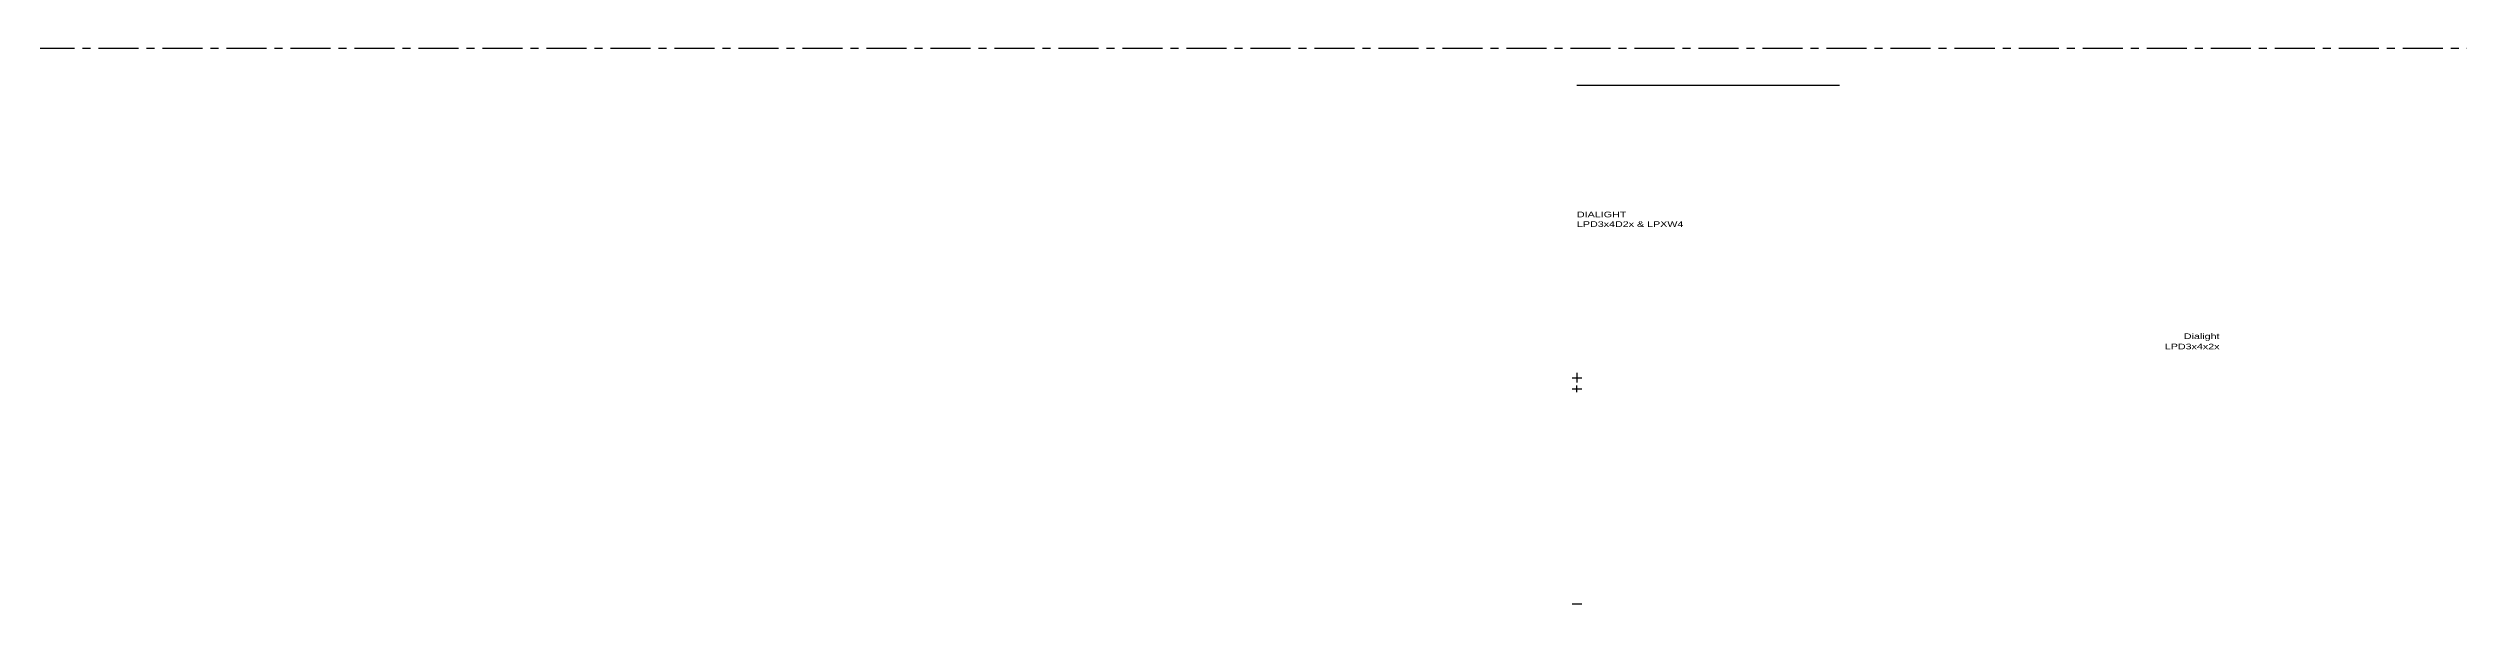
# Model space of a CAD drawing. Extents: x -662 to 7167, y -426 to 2826.
# Drawn here: x 2825 to 3578, y 86 to 260 of the extents above; entities that cross this region are included whole.
import ezdxf
from ezdxf.enums import TextEntityAlignment as Align

# ---------------------------------------------------------------- set-up
doc = ezdxf.new("R2010")
doc.units = 0
doc.header["$LTSCALE"] = 10
doc.linetypes.add('G02-1-PRDXXXX-E-MET-01-P01-01$0$CENTER', pattern=[2, 1.25, -0.25, 0.25, -0.25])
doc.layers.add('G02-1-PRDXXXX-E-MEQP-01-P01-01$0$EQ LIGHT', color=9, linetype='Continuous')
doc.layers.add('G02-1-PRDXXXX-E-MET-01-P01-01$0$CL_CABLE TRAY', color=200, linetype='G02-1-PRDXXXX-E-MET-01-P01-01$0$CENTER')
doc.styles.add('G02-1-PRDXXXX-E-MEQP-01-P01-01$0$Standard', font='Franklin%20Gothic%20Medium%20Cond%20Regular.ttf')

# ---------------------------------------------------------------- blocks, each defined once
blk = doc.blocks.new('G02-1-PRDXXXX-E-MEQP-01-P01-01$0$M3-Dialight_LPD3x4D2x')
blk.add_line((0, 56.37, -77.72), (82, 56.37, -77.72))
at = {"layer": 'DEFPOINTS', "extrusion": (0, 1, -2.22045e-16)}
for p, q in [((0, -1.5), (0, 1.5)), ((-1.5, 0), (1.5, 0))]:
    blk.add_line(p, q, dxfattribs=at)
at = {"layer": 'DEFPOINTS', "style": 'G02-1-PRDXXXX-E-MEQP-01-P01-01$0$Standard'}
for tag, p in [('MANUFACTURER', (200.79, -34.74, -55.95)), ('TYPE', (200.79, -39.29, -55.95))]:
    blk.add_attdef(tag, text='', height=2.5, dxfattribs=at).set_placement(p, align=Align.BOTTOM_RIGHT)
blk = doc.blocks.new('G02-1-PRDXXXX-E-MEQP-01-P01-01$0$M3-Dialight_LPXW4')
at = {"layer": 'DEFPOINTS'}
for p, q in [((-1.5, 0), (1.5, 0)), ((0, 0, -1.5), (0, 0, 1.5))]:
    blk.add_line(p, q, dxfattribs=at)
at = {"layer": 'DEFPOINTS', "extrusion": (0, -1, 0), "style": 'G02-1-PRDXXXX-E-MEQP-01-P01-01$0$Standard'}
for tag, p in [('MANUFACTURER', (200.79, -53.36, 3.17)), ('TYPE', (200.79, -57.91, 3.17))]:
    blk.add_attdef(tag, text='', height=2.5, dxfattribs=at).set_placement(p, align=Align.BOTTOM_RIGHT)
blk = doc.blocks.new('*U140')
at = {"layer": 'DEFPOINTS', "extrusion": (6.12323e-17, 1, -2.22045e-16)}
for p, q in [((0, -1.5), (0, 1.5)), ((0, 0, 1.5), (0, 0, -1.5))]:
    blk.add_line(p, q, dxfattribs=at)
at = {"extrusion": (1, -2.94781e-15, -2.22045e-16)}
ref = blk.add_blockref('G02-1-PRDXXXX-E-MEQP-01-P01-01$0$M3-Dialight_LPXW4', (70.61, 0, 70.61), dxfattribs=dict(at, rotation=270))
ref.add_attrib('MANUFACTURER', 'Dialight', dxfattribs={"layer": 'DEFPOINTS', "extrusion": (-2.94781e-15, -1, 0), "height": 2.5, "rotation": 270, "style": 'G02-1-PRDXXXX-E-MEQP-01-P01-01$0$Standard'}).set_placement((17.25, -200.79, -67.44), align=Align.BOTTOM_RIGHT)
ref.add_attrib('TYPE', 'LPXW4', dxfattribs={"layer": 'DEFPOINTS', "extrusion": (-2.94781e-15, -1, 0), "height": 2.5, "rotation": 270, "style": 'G02-1-PRDXXXX-E-MEQP-01-P01-01$0$Standard'}).set_placement((12.7, -200.79, -67.44), align=Align.BOTTOM_RIGHT)
at = {"extrusion": (-0.707107, 0.707107, -2.22045e-16)}
ref = blk.add_blockref('G02-1-PRDXXXX-E-MEQP-01-P01-01$0$M3-Dialight_LPD3x4D2x', (-49.93, 0, -45.04), dxfattribs=dict(at, rotation=270))
ref.add_attrib('MANUFACTURER', 'Dialight', dxfattribs={"layer": 'DEFPOINTS', "extrusion": (-0.707107, 0.707107, -2.22045e-16), "height": 2.5, "rotation": 270, "style": 'G02-1-PRDXXXX-E-MEQP-01-P01-01$0$Standard'}).set_placement((-84.67, -200.79, -100.98), align=Align.BOTTOM_RIGHT)
ref.add_attrib('TYPE', 'LPD3x4x2x', dxfattribs={"layer": 'DEFPOINTS', "extrusion": (-0.707107, 0.707107, -2.22045e-16), "height": 2.5, "rotation": 270, "style": 'G02-1-PRDXXXX-E-MEQP-01-P01-01$0$Standard'}).set_placement((-89.22, -200.79, -100.98), align=Align.BOTTOM_RIGHT)
at = {"layer": 'DEFPOINTS', "extrusion": (-0.707107, 0.707107, -2.22045e-16), "style": 'G02-1-PRDXXXX-E-MEQP-01-P01-01$0$Standard'}
for tag, p in [('E-DIMENSIONS', (-36.15, 0, -100.98)), ('E-PANEL#', (-40.41, 0, -100.98)), ('E-CIRCUIT#', (-44.66, 0, -100.98)), ('E-MANUFACTURER', (-27.65, 0, -100.98)), ('E-CATALOG#', (-31.9, 0, -100.98)), ('E-G.DESCRIPTION', (-14.89, 0, -100.98)), ('E-BOM#', (-19.14, 0, -100.98)), ('E-D.DESCRIPTION', (-23.39, 0, -100.98)), ('E-TAG', (-10.64, 0, -100.98))]:
    blk.add_attdef(tag, text='', height=2.5, rotation=270, dxfattribs=at).set_placement(p, align=Align.TOP_LEFT)

msp = doc.modelspace()

# ---------------------------------------------------------------- linework, layer by layer
at = {"layer": 'G02-1-PRDXXXX-E-MET-01-P01-01$0$CL_CABLE TRAY'}
msp.add_line((-279.48, 259.5, 2976), (5720.52, 259.5, 2976), dxfattribs=at)

# ---------------------------------------------------------------- block references
at = {"layer": 'G02-1-PRDXXXX-E-MEQP-01-P01-01$0$EQ LIGHT', "extrusion": (-1, 1.22465e-16, -2.22045e-16)}
ref = msp.add_blockref('*U140', (-156.61, 2894.61, -3302.49), dxfattribs=dict(at, rotation=270))
ref.add_attrib('E-MANUFACTURER', 'DIALIGHT', dxfattribs={"layer": 'DEFPOINTS', "extrusion": (-2.15602e-17, -0.707107, 0.707107), "height": 2.5, "style": 'G02-1-PRDXXXX-E-MEQP-01-P01-01$0$Standard'}).set_placement((3302.49, 2129.89, 1835.07), align=Align.TOP_LEFT)
ref.add_attrib('E-CATALOG#', 'LPD3x4D2x & LPXW4', dxfattribs={"layer": 'DEFPOINTS', "extrusion": (-2.15602e-17, -0.707107, 0.707107), "height": 2.5, "style": 'G02-1-PRDXXXX-E-MEQP-01-P01-01$0$Standard'}).set_placement((3302.49, 2125.64, 1835.07), align=Align.TOP_LEFT)

doc.saveas('drawing.dxf')
